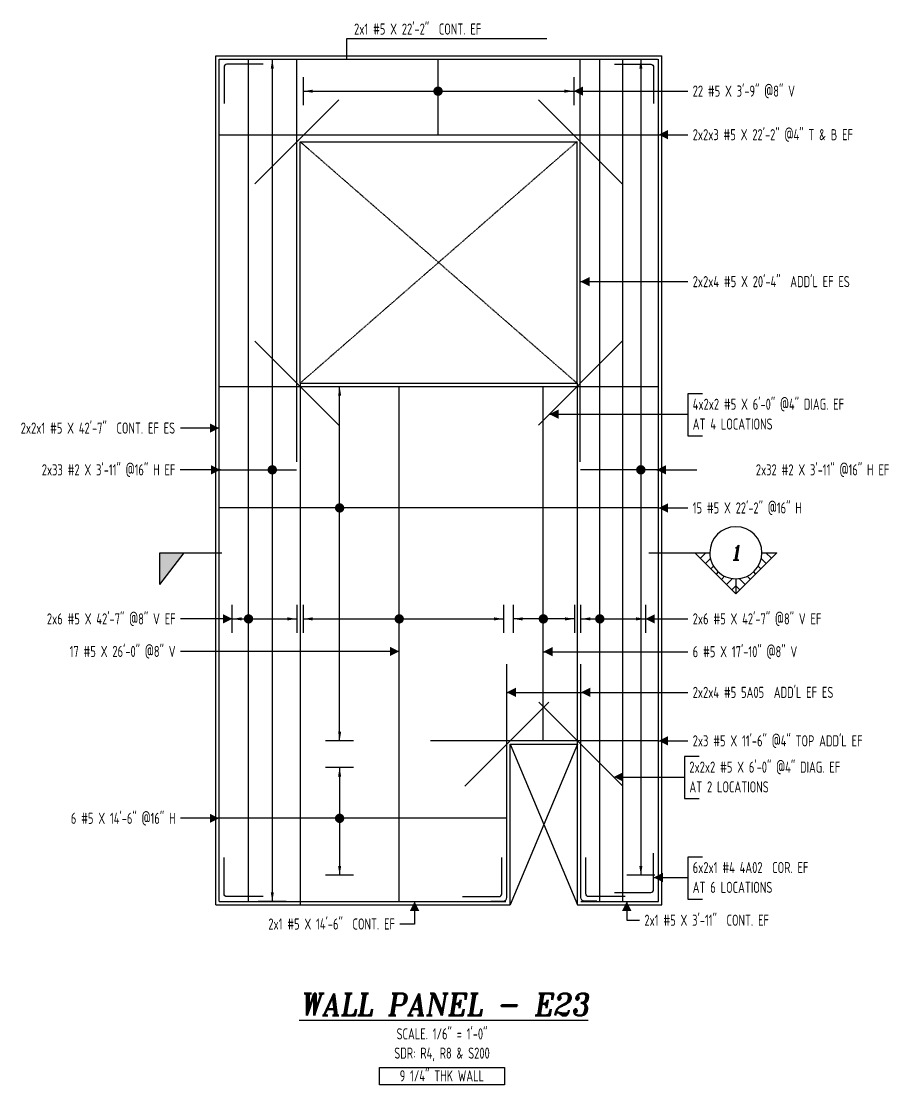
# Model space of a CAD drawing. Header units: inches. Extents: x -10781 to 50822, y -3854 to 38989.
# Drawn here: x -233 to 294, y -3055 to -2410 of the extents above; entities that cross this region are included whole.
import ezdxf
from ezdxf.enums import TextEntityAlignment as Align

# ---------------------------------------------------------------- set-up
doc = ezdxf.new("R2010")
doc.units = ezdxf.units.IN
doc.header["$LTSCALE"] = 0.025
doc.header["$MEASUREMENT"] = 0
doc.linetypes.add('HIDDEN', pattern=[6, 3, -3])
doc.layers.get('0').update_dxf_attribs({"linetype": 'CONTINUOUS'})
for name, color, linetype in [('0-25TEXT', 7, 'CONTINUOUS'), ('0-35', 3, 'CONTINUOUS'), ('0-35TEXT', 3, 'CONTINUOUS'), ('0-50', 10, 'CONTINUOUS'), ('3', 3, 'CONTINUOUS'), ('BAR-LBL', 2, 'CONTINUOUS'), ('Hatch', 253, 'CONTINUOUS'), ('hidden', 7, 'HIDDEN'), ('RANGELAY', 7, 'CONTINUOUS'), ('REBARS', 4, 'CONTINUOUS')]:
    doc.layers.add(name, color=color, linetype=linetype)
doc.styles.add('AR', font='ARCHQUIK.shx', dxfattribs={"width": 0.8})
doc.styles.add('ROMANT', font='romant')

# ---------------------------------------------------------------- blocks, each defined once
blk = doc.blocks.new('*U1320', base_point=(153.95, -2705.04))
at = {"layer": 'REBARS', "color": 0}
blk.add_lwpolyline([(153.95, -2705.36), (-112.68, -2705.36)], dxfattribs=at)
blk = doc.blocks.new('rendmark')
at = {"color": 4}
blk.add_line((0, -3), (0, 3), dxfattribs=at)
blk = doc.blocks.new('rarrow')
at = {"color": 7}
blk.add_solid([(2, -0.33), (2, 0.33), (0, 0)], dxfattribs=at)
blk = doc.blocks.new('*U1321', base_point=(-39.57, -2846.67))
at = {"layer": 'RANGELAY'}
blk.add_line((-39.57, -2846.67), (-39.57, -2631.67), dxfattribs=at)
at = {"layer": 'RANGELAY', "xscale": 2.834645669291339, "yscale": 2.834645669291339}
for name, p, rotation in [('rendmark', (-39.57, -2631.67), 269.9999969444543), ('rarrow', (-39.57, -2631.67), 269.9999969444543), ('rarrow', (-39.57, -2846.67), 90.00000001492326), ('rendmark', (-39.57, -2846.67), 90.00000001492326)]:
    blk.add_blockref(name, p, dxfattribs=dict(at, rotation=rotation))
blk = doc.blocks.new('VPM5F90F')
at = {"const_width": 1}
blk.add_lwpolyline([(-0.5, 0, 1), (0.5, 0, 1)], format="xyb", close=True, dxfattribs=at)
blk = doc.blocks.new('*U1318', base_point=(61.82, -2893.35))
at = {"layer": 'REBARS', "color": 0}
blk.add_lwpolyline([(61.82, -2893.66), (-112.68, -2893.66)], dxfattribs=at)
blk = doc.blocks.new('*U1319', base_point=(-39.57, -2862.67))
at = {"layer": 'RANGELAY'}
blk.add_line((-39.57, -2862.67), (-39.57, -2928.17), dxfattribs=at)
at = {"layer": 'RANGELAY', "xscale": 2.834645669291339, "yscale": 2.834645669291339}
for name, p, rotation in [('rendmark', (-39.57, -2862.67), 269.9999999999999), ('rarrow', (-39.57, -2862.67), 269.9999999999999), ('rarrow', (-39.57, -2928.17), 89.999996929531), ('rendmark', (-39.57, -2928.17), 89.999996929531)]:
    blk.add_blockref(name, p, dxfattribs=dict(at, rotation=rotation))
blk = doc.blocks.new('VPM5F997')
at = {"const_width": 1}
blk.add_lwpolyline([(-0.5, 0, 1), (0.5, 0, 1)], format="xyb", close=True, dxfattribs=at)
blk = doc.blocks.new('*U1316', base_point=(118.58, -2944.17))
at = {"layer": 'REBARS', "color": 0}
blk.add_lwpolyline([(118.27, -2944.17), (118.27, -2433.17)], dxfattribs=at)
blk = doc.blocks.new('*U966', base_point=(106.81, -2772.66))
at = {"layer": 'RANGELAY'}
blk.add_line((106.81, -2772.66), (145.95, -2772.66), dxfattribs=at)
at = {"layer": 'RANGELAY', "xscale": 2.834645669291339, "yscale": 2.834645669291339}
for name in ['rendmark', 'rarrow']:
    blk.add_blockref(name, (106.81, -2772.66), dxfattribs=at)
at = {"layer": 'RANGELAY', "xscale": 2.834645669291339, "yscale": 2.834645669291339, "rotation": 179.999996929531}
for name in ['rendmark', 'rarrow']:
    blk.add_blockref(name, (145.95, -2772.66), dxfattribs=at)
blk = doc.blocks.new('VPM5FAA50')
at = {"const_width": 1}
blk.add_lwpolyline([(-0.5, 0, 1), (0.5, 0, 1)], format="xyb", close=True, dxfattribs=at)
blk = doc.blocks.new('*U1310', base_point=(-94.53, -2944.17))
at = {"layer": 'REBARS', "color": 0}
blk.add_lwpolyline([(-94.84, -2944.17), (-94.84, -2433.17)], dxfattribs=at)
blk = doc.blocks.new('*U967', base_point=(-104.68, -2772.66))
at = {"layer": 'RANGELAY'}
blk.add_line((-104.68, -2772.66), (-65.55, -2772.66), dxfattribs=at)
at = {"layer": 'RANGELAY', "xscale": 2.834645669291339, "yscale": 2.834645669291339}
for name in ['rendmark', 'rarrow']:
    blk.add_blockref(name, (-104.68, -2772.66), dxfattribs=at)
at = {"layer": 'RANGELAY', "xscale": 2.834645669291339, "yscale": 2.834645669291339, "rotation": 179.999996929531}
for name in ['rendmark', 'rarrow']:
    blk.add_blockref(name, (-65.55, -2772.66), dxfattribs=at)
blk = doc.blocks.new('VPM5FAE30')
at = {"const_width": 1}
blk.add_lwpolyline([(-0.5, 0, 1), (0.5, 0, 1)], format="xyb", close=True, dxfattribs=at)
blk = doc.blocks.new('*U968', base_point=(84.32, -2846.39))
at = {"layer": 'REBARS', "color": 0}
blk.add_lwpolyline([(84.01, -2846.39), (84.01, -2631.68)], dxfattribs=at)
blk = doc.blocks.new('*U969', base_point=(102.82, -2772.66))
at = {"layer": 'RANGELAY'}
blk.add_line((102.82, -2772.66), (65.82, -2772.66), dxfattribs=at)
at = {"layer": 'RANGELAY', "xscale": 2.834645669291339, "yscale": 2.834645669291339}
for name, p, rotation in [('rendmark', (65.82, -2772.66), 359.999996929531), ('rendmark', (102.82, -2772.66), 180), ('rarrow', (65.82, -2772.66), 359.999996929531), ('rarrow', (102.82, -2772.66), 180)]:
    blk.add_blockref(name, p, dxfattribs=dict(at, rotation=rotation))
blk = doc.blocks.new('VPM5FC5F')
at = {"const_width": 1}
blk.add_lwpolyline([(-0.5, 0, 1), (0.5, 0, 1)], format="xyb", close=True, dxfattribs=at)
blk = doc.blocks.new('leadrblk')
blk.add_lwpolyline([(0, 0, 0, 1, 0), (1, 0, 1, 1, 0)], format="xyseb")
blk = doc.blocks.new('*U970', base_point=(-3.09, -2944.17))
at = {"layer": 'REBARS', "color": 0}
blk.add_lwpolyline([(-3.41, -2944.17), (-3.41, -2632.17)], dxfattribs=at)
blk = doc.blocks.new('*U971', base_point=(-61.55, -2772.66))
at = {"layer": 'RANGELAY'}
blk.add_line((-61.55, -2772.66), (59.82, -2772.66), dxfattribs=at)
at = {"layer": 'RANGELAY', "xscale": 2.834645669291339, "yscale": 2.834645669291339}
for name in ['rendmark', 'rarrow']:
    blk.add_blockref(name, (-61.55, -2772.66), dxfattribs=at)
at = {"layer": 'RANGELAY', "xscale": 2.834645669291339, "yscale": 2.834645669291339, "rotation": 179.999996929531}
for name in ['rendmark', 'rarrow']:
    blk.add_blockref(name, (59.82, -2772.66), dxfattribs=at)
blk = doc.blocks.new('VPM5FCFC')
at = {"const_width": 1}
blk.add_lwpolyline([(-0.5, 0, 1), (0.5, 0, 1)], format="xyb", close=True, dxfattribs=at)
blk = doc.blocks.new('*U972', base_point=(36.59, -2874.34))
at = {"layer": 'REBARS', "color": 0}
blk.add_lwpolyline([(36.36, -2874.12), (87.28, -2823.21)], dxfattribs=at)
blk = doc.blocks.new('*U973', base_point=(132.06, -2874.34))
at = {"layer": 'REBARS', "color": 0}
blk.add_lwpolyline([(132.28, -2874.12), (81.36, -2823.21)], dxfattribs=at)
blk = doc.blocks.new('*U974', base_point=(106.51, -2944.17))
at = {"layer": 'REBARS', "color": 0}
blk.add_lwpolyline([(116.51, -2943.85), (109.01, -2943.85, -0.414214), (106.82, -2941.67), (106.82, -2800.17)], format="xyb", dxfattribs=at)
blk = doc.blocks.new('*U975', base_point=(62.13, -2944.17))
at = {"layer": 'REBARS', "color": 0}
blk.add_lwpolyline([(52.13, -2943.85), (59.63, -2943.85, 0.414214), (61.82, -2941.67), (61.82, -2800.17)], format="xyb", dxfattribs=at)
blk = doc.blocks.new('*U976', base_point=(153.95, -2846.35))
at = {"layer": 'REBARS', "color": 0}
blk.add_lwpolyline([(153.95, -2846.67), (15.51, -2846.67)], dxfattribs=at)
blk = doc.blocks.new('*U977', base_point=(-90.79, -2508.84))
at = {"layer": 'REBARS', "color": 0}
blk.add_lwpolyline([(-91.01, -2508.62), (-40.1, -2457.71)], dxfattribs=at)
blk = doc.blocks.new('*U978', base_point=(131.68, -2508.84))
at = {"layer": 'REBARS', "color": 0}
blk.add_lwpolyline([(131.9, -2508.62), (80.99, -2457.71)], dxfattribs=at)
blk = doc.blocks.new('*U1305', base_point=(132, -2944.17))
at = {"layer": 'REBARS', "color": 0}
blk.add_lwpolyline([(132.31, -2944.17), (132.31, -2433.17)], dxfattribs=at)
blk = doc.blocks.new('*U979', base_point=(-90.79, -2603.99))
at = {"layer": 'REBARS', "color": 0}
blk.add_lwpolyline([(-91.01, -2604.21), (-40.1, -2655.12)], dxfattribs=at)
blk = doc.blocks.new('*U980', base_point=(131.68, -2603.99))
at = {"layer": 'REBARS', "color": 0}
blk.add_lwpolyline([(131.9, -2604.21), (80.99, -2655.12)], dxfattribs=at)
blk = doc.blocks.new('*U981', base_point=(-112.68, -2479.21))
at = {"layer": 'REBARS', "color": 0}
blk.add_lwpolyline([(-112.68, -2478.9), (153.32, -2478.9)], dxfattribs=at)
blk = doc.blocks.new('*U982', base_point=(-112.68, -2631.37))
at = {"layer": 'REBARS', "color": 0}
blk.add_lwpolyline([(-112.68, -2631.68), (153.32, -2631.68)], dxfattribs=at)
blk = doc.blocks.new('*U983', base_point=(-65.24, -2677.42))
at = {"layer": 'REBARS', "color": 0}
blk.add_lwpolyline([(-65.55, -2677.42), (-65.55, -2433.42)], dxfattribs=at)
blk = doc.blocks.new('*U984', base_point=(106.13, -2677.42))
at = {"layer": 'REBARS', "color": 0}
blk.add_lwpolyline([(106.45, -2677.42), (106.45, -2433.42)], dxfattribs=at)
blk = doc.blocks.new('*U985', base_point=(20.45, -2478.9))
at = {"layer": 'REBARS', "color": 0}
blk.add_lwpolyline([(20.13, -2478.9), (20.13, -2433.17)], dxfattribs=at)
blk = doc.blocks.new('*U986', base_point=(-61.55, -2452.52))
at = {"layer": 'RANGELAY'}
blk.add_line((-61.55, -2452.52), (102.45, -2452.52), dxfattribs=at)
at = {"layer": 'RANGELAY', "xscale": 2.834645669291339, "yscale": 2.834645669291339}
for name, p, rotation in [('rendmark', (-61.55, -2452.52), 3.744245535761938e-08), ('rendmark', (102.45, -2452.52), 179.9999969669734), ('rarrow', (-61.55, -2452.52), 3.744245535761938e-08), ('rarrow', (102.45, -2452.52), 179.9999969669734)]:
    blk.add_blockref(name, p, dxfattribs=dict(at, rotation=rotation))
blk = doc.blocks.new('VPM60A68')
at = {"const_width": 1}
blk.add_lwpolyline([(-0.5, 0, 1), (0.5, 0, 1)], format="xyb", close=True, dxfattribs=at)
blk = doc.blocks.new('*U987', base_point=(-112.68, -2433.48))
at = {"layer": 'REBARS', "color": 0}
blk.add_lwpolyline([(-112.68, -2433.17), (153.32, -2433.17)], dxfattribs=at)
blk = doc.blocks.new('*U988', base_point=(-112.37, -2944.17))
at = {"layer": 'REBARS', "color": 0}
blk.add_lwpolyline([(-112.68, -2944.17), (-112.68, -2433.17)], dxfattribs=at)
blk = doc.blocks.new('*U989', base_point=(154.26, -2944.17))
at = {"layer": 'REBARS', "color": 0}
blk.add_lwpolyline([(153.95, -2944.17), (153.95, -2433.17)], dxfattribs=at)
blk = doc.blocks.new('*U990', base_point=(-112.68, -2944.48))
at = {"layer": 'REBARS', "color": 0}
blk.add_lwpolyline([(-112.68, -2944.17), (61.32, -2944.17)], dxfattribs=at)
blk = doc.blocks.new('*U1322', base_point=(106.82, -2944.48))
at = {"layer": 'REBARS', "color": 0}
blk.add_lwpolyline([(106.82, -2944.17), (153.82, -2944.17)], dxfattribs=at)
blk = doc.blocks.new('*U991', base_point=(-109.93, -2941.42))
at = {"layer": 'REBARS', "color": 0}
blk.add_lwpolyline([(-85.93, -2941.17), (-107.93, -2941.17, -0.414213), (-109.68, -2939.42), (-109.68, -2917.42)], format="xyb", dxfattribs=at)
blk = doc.blocks.new('*U992', base_point=(59.07, -2941.42))
at = {"layer": 'REBARS', "color": 0}
blk.add_lwpolyline([(35.07, -2941.17), (57.07, -2941.17, 0.414213), (58.82, -2939.42), (58.82, -2917.42)], format="xyb", dxfattribs=at)
blk = doc.blocks.new('*U993', base_point=(-109.93, -2435.92))
at = {"layer": 'REBARS', "color": 0}
blk.add_lwpolyline([(-85.93, -2436.17), (-107.93, -2436.17, 0.414214), (-109.68, -2437.92), (-109.68, -2459.92)], format="xyb", dxfattribs=at)
blk = doc.blocks.new('*U994', base_point=(151.2, -2435.92))
at = {"layer": 'REBARS', "color": 0}
blk.add_lwpolyline([(127.2, -2436.17), (149.2, -2436.17, -0.414214), (150.95, -2437.92), (150.95, -2459.92)], format="xyb", dxfattribs=at)
blk = doc.blocks.new('*U995', base_point=(109.57, -2941.42))
at = {"layer": 'REBARS', "color": 0}
blk.add_lwpolyline([(133.57, -2941.17), (111.57, -2941.17, -0.414213), (109.82, -2939.42), (109.82, -2917.42)], format="xyb", dxfattribs=at)
blk = doc.blocks.new('*U1317', base_point=(151.2, -2938.81))
at = {"layer": 'REBARS', "color": 0}
blk.add_lwpolyline([(127.2, -2938.56), (149.2, -2938.56, 0.414213), (150.95, -2936.81), (150.95, -2914.81)], format="xyb", dxfattribs=at)
blk = doc.blocks.new('SECTARO')
at = {"linetype": 'Continuous'}
blk.add_line((33.32, 16.99), (20.13, 0), dxfattribs=at)
for p, q in [((33.32, 16.99), (33.32, 0)), ((33.32, 0), (0, 0))]:
    blk.add_line(p, q)
for points in [[(33.32, 0), (33.32, 16.99), (33.32, 0), (20.13, 0)], [(33.32, 16.99), (20.13, 0), (33.32, 0), (33.32, 16.99)]]:
    blk.add_solid(points, dxfattribs=at)
blk = doc.blocks.new('*X3')
at = {"color": 0, "linetype": 'Continuous'}
for p, q in [((-1.108, 0.2784), (-1.0748, 0.3117)), ((-1.081, 0.2171), (-1.0306, 0.2675)), ((-1.0127, 0.1969), (-0.9864, 0.2233)), ((-0.9601, 0.1612), (-0.9422, 0.1791)), ((-0.9204, 0.1125), (-0.898, 0.1349)), ((-0.895, 0.0495), (-0.8538, 0.0907)), ((-0.8561, 0), (-0.8096, 0.0465)), ((-0.7677, 0), (-0.7654, 0.0023))]:
    blk.add_line(p, q, dxfattribs=at)
blk = doc.blocks.new('*X2')
at = {"color": 0, "linetype": 'Continuous'}
for p, q in [((-1.108, 0.2784), (-1.0748, 0.3117)), ((-0.9601, 0.1612), (-0.9422, 0.1791)), ((-0.8561, 0), (-0.8096, 0.0465))]:
    blk.add_line(p, q, dxfattribs=at)
blk = doc.blocks.new('SECTNU')
at = {"linetype": 'Continuous'}
blk.add_line((-24.74, 0), (-32.81, 0), dxfattribs=at)
blk.add_line((0, 0), (-24.74, 0))
at = {"layer": '3'}
for p, q in [((-68.89, 0), (-46.81, 22.07)), ((-60.81, 0), (-68.89, 0))]:
    blk.add_line(p, q, dxfattribs=at)
at = {"layer": '3', "linetype": 'Continuous'}
blk.add_line((-46.81, 14), (-46.81, 22.07), dxfattribs=at)
at = {"layer": '3'}
for points in [[(-46.81, 22.07), (-24.74, 0), (-32.81, 0, 1)], [(-32.81, 0, 0.414214), (-46.81, 14)]]:
    blk.add_lwpolyline(points, format="xyb", dxfattribs=at)
for start, end in [(90, 180), (180, 0)]:
    blk.add_arc((-46.81, 0), 14, start, end, dxfattribs=at)
at = {"linetype": 'Continuous', "xscale": -64, "yscale": 64, "zscale": 64, "rotation": 359.9999999999999}
blk.add_blockref('*X3', (-117.73, 0), dxfattribs=at)
at = {"linetype": 'Continuous', "xscale": 64, "yscale": 64, "zscale": 64}
for name in ['*X3', '*X2']:
    blk.add_blockref(name, (24.1, 0), dxfattribs=at)
at = {"linetype": 'Continuous', "style": 'ROMANT', "oblique": 9, "width": 0.9}
blk.add_attdef('NO', text='', height=8, dxfattribs=at).set_placement((-46.81, 0), align=Align.MIDDLE)
blk = doc.blocks.new('*U1311', base_point=(-112.68, -2682.35))
at = {"layer": 'REBARS', "color": 0}
blk.add_lwpolyline([(-112.68, -2682.23), (-65.68, -2682.23)], dxfattribs=at)
blk = doc.blocks.new('*U1306', base_point=(-80.41, -2433.17))
at = {"layer": 'RANGELAY'}
blk.add_line((-80.41, -2433.17), (-80.41, -2944.17), dxfattribs=at)
at = {"layer": 'RANGELAY', "xscale": 2.834645669291339, "yscale": 2.834645669291339}
for name, p, rotation in [('rendmark', (-80.41, -2433.17), 269.9999999999999), ('rarrow', (-80.41, -2433.17), 269.9999999999999), ('rarrow', (-80.41, -2944.17), 89.999996929531), ('rendmark', (-80.41, -2944.17), 89.999996929531)]:
    blk.add_blockref(name, p, dxfattribs=dict(at, rotation=rotation))
blk = doc.blocks.new('VPMA3D26')
at = {"const_width": 1}
blk.add_lwpolyline([(-0.5, 0, 1), (0.5, 0, 1)], format="xyb", close=True, dxfattribs=at)
blk = doc.blocks.new('*U1324', base_point=(153.57, -2682.35))
at = {"layer": 'REBARS', "color": 0}
blk.add_lwpolyline([(153.57, -2682.23), (106.57, -2682.23)], dxfattribs=at)
blk = doc.blocks.new('*U1323', base_point=(143.17, -2433.17))
at = {"layer": 'RANGELAY'}
blk.add_line((143.17, -2433.17), (143.17, -2928.17), dxfattribs=at)
at = {"layer": 'RANGELAY', "xscale": 2.834645669291339, "yscale": 2.834645669291339}
for name, p, rotation in [('rendmark', (143.17, -2433.17), 269.9999999999999), ('rarrow', (143.17, -2433.17), 269.9999999999999), ('rarrow', (143.17, -2928.17), 89.999996929531), ('rendmark', (143.17, -2928.17), 89.999996929531)]:
    blk.add_blockref(name, p, dxfattribs=dict(at, rotation=rotation))
blk = doc.blocks.new('VPMA3D681')
at = {"const_width": 1}
blk.add_lwpolyline([(-0.5, 0, 1), (0.5, 0, 1)], format="xyb", close=True, dxfattribs=at)

msp = doc.modelspace()

# ---------------------------------------------------------------- linework, layer by layer
at = {"layer": '0-25TEXT'}
for points in [[(-35.11097, -2433.16519), (-35.11097, -2420.60901), (86.12845, -2420.60901)], [(102.44577, -2452.45746), (171.63328, -2452.45746)], [(153.94593, -2478.90033), (171.63328, -2478.90033)], [(106.44578, -2568.04292), (171.63328, -2568.04292)], [(180.63233, -2636.07409), (171.63328, -2636.07409), (171.63328, -2661.57142), (180.63233, -2661.57142)], [(87.6632, -2648.4478), (171.63328, -2648.4478)], [(-112.67919, -2656.90244), (-136.08768, -2656.90244)], [(-111.89645, -2682.22989), (-136.22651, -2682.22989)], [(152.788, -2682.22989), (177.11805, -2682.22989)], [(153.94585, -2705.35675), (171.62672, -2705.35675)], [(-104.67923, -2772.66253), (-136.08768, -2772.66776)], [(145.95241, -2772.66348), (171.63328, -2772.66348)], [(-3.40551, -2792.40265), (-136.08768, -2792.40265)], [(84.00829, -2792.56471), (171.63328, -2792.56471)], [(61.8208, -2817.24073), (171.63328, -2817.24073)], [(153.94581, -2846.66519), (171.63328, -2846.66519)], [(178.60846, -2856.23071), (169.6094, -2856.23071), (169.6094, -2881.72804), (178.60846, -2881.72804)], [(128.46019, -2868.60442), (169.6094, -2868.60442)], [(-112.67921, -2893.66078), (-136.08768, -2893.66078)], [(180.63233, -2917.16267), (171.63328, -2917.16267), (171.63328, -2942.65999), (180.63233, -2942.65999)], [(150.94578, -2929.53636), (171.63328, -2929.53637)], [(5.89219, -2944.16519), (5.89219, -2957.77492), (-3.03162, -2957.77492)], [(134.63265, -2944.16519), (134.63265, -2955.48717), (142.33526, -2955.48717)]]:
    msp.add_lwpolyline(points, dxfattribs=at)
at = {"layer": '0-35'}
for p, q in [((-114.67923, -2946.16519), (-114.67923, -2431.16519)), ((-114.67923, -2431.16519), (155.94577, -2431.16519)), ((155.94577, -2946.16519), (155.94577, -2431.16519)), ((-63.55423, -2483.16519), (104.44577, -2483.16519)), ((-63.55423, -2629.66519), (-63.55423, -2483.16519)), ((104.44577, -2629.66519), (104.44577, -2483.16519)), ((-63.55423, -2629.66519), (104.44577, -2629.66519)), ((63.82077, -2946.16519), (63.82077, -2848.66519)), ((63.82077, -2848.66519), (104.82077, -2848.66519)), ((104.82077, -2946.16519), (104.82077, -2848.66519)), ((-114.67923, -2946.16519), (63.82077, -2946.16519)), ((104.82077, -2946.16519), (155.94577, -2946.16519))]:
    msp.add_line(p, q, dxfattribs=at)
at = {"layer": '0-50'}
for points in [[(63.82077, -2848.66519), (104.82077, -2946.16519)], [(104.82077, -2848.66519), (63.82077, -2946.16519)]]:
    msp.add_lwpolyline(points, dxfattribs=at)
msp.add_lwpolyline([(-15.40785, -3044.92457), (60.479, -3044.92457), (60.479, -3055.28093), (-15.40785, -3055.28093)], close=True, dxfattribs=at)
at = {"layer": 'Hatch'}
for p, q in [((-63.55423, -2629.66519), (-63.55423, -2946.16519)), ((104.44577, -2629.66519), (104.44577, -2946.16519))]:
    msp.add_line(p, q, dxfattribs=at)
at = {"layer": 'hidden'}
for points in [[(104.44577, -2483.16519), (-63.55423, -2629.66519)], [(104.44577, -2629.66519), (-63.55423, -2483.16519)]]:
    msp.add_lwpolyline(points, dxfattribs=at)

# ---------------------------------------------------------------- block references
ref = msp.add_blockref('SECTNU', (147.9626, -2732.52854), dxfattribs=dict(xscale=1.129181470141702, yscale=1.129181470141702, zscale=1.129181470141702, rotation=180))
ref.add_attrib('NO', '1', dxfattribs={"linetype": 'Continuous', "height": 9.03345, "style": 'ROMANT', "oblique": 9, "width": 0.9}).set_placement((200.82263, -2732.52856), align=Align.MIDDLE)
at = {"xscale": 1.129181470141702, "yscale": 1.129181470141702, "zscale": 1.129181470141702, "rotation": 180}
msp.add_blockref('SECTARO', (-111.09853, -2732.52854), dxfattribs=at)
at = {"layer": '0-25TEXT'}
for name, p, xscale, yscale, rotation in [('VPM60A68', (20.13328, -2452.5153), 2.834645669291339, 2.834645669291339, 3.744241563947311e-08), ('leadrblk', (-112.67919, -2656.90244), 5.623937007874017, 2.250708661417324, 180.000003070469), ('leadrblk', (-111.89645, -2682.22989), 5.623937007874017, 2.250708661417324, 180.000003070469), ('VPMA3D26', (-80.41389, -2682.2299), 2.834645669291339, 2.834645669291339, 269.9999999999999), ('VPMA3D681', (143.17447, -2682.2299), -2.834645669291339, 2.834645669291339, 90.00000000000007), ('leadrblk', (152.788, -2682.22989), -5.623937007874017, 2.250708661417324, 179.999996929531), ('VPM5F90F', (-39.56729, -2705.35678), 2.834645669291339, 2.834645669291339, 90.00000001492327), ('leadrblk', (-104.67923, -2772.66253), 5.623937007874017, 2.250708661417324, 180.000003070469), ('VPM5FC5F', (84.0083, -2772.66348), 2.834645669291339, 2.834645669291339, 180), ('leadrblk', (-3.40551, -2792.40265), 5.623937007874017, 2.250708661417324, 180.000003070469), ('leadrblk', (-112.67921, -2893.66078), 5.623937007874017, 2.250708661417324, 180.000003070469), ('VPM5F997', (-39.56729, -2893.66074), 2.834645669291339, 2.834645669291339, 269.9999999999999), ('leadrblk', (5.89219, -2944.16519), 5.623937007874017, 2.250708661417324, 270.0000046057035), ('leadrblk', (134.63265, -2944.16519), 5.623937007874017, 2.250708661417324, 270.0000046057035)]:
    msp.add_blockref(name, p, dxfattribs=dict(at, xscale=xscale, yscale=yscale, rotation=rotation))
for name, p, xscale, yscale in [('leadrblk', (102.44577, -2452.45746), 5.623937007874017, 2.250708661417324), ('leadrblk', (153.94593, -2478.90033), 5.623937007874017, 2.250708661417324), ('leadrblk', (106.44578, -2568.04292), 5.623937007874017, 2.250708661417324), ('leadrblk', (87.6632, -2648.4478), 5.623937007874017, 2.250708661417324), ('leadrblk', (153.94585, -2705.35675), 5.623937007874017, 2.250708661417324), ('VPM5FAE30', (-94.83818, -2772.66348), 2.834645669291339, 2.834645669291339), ('VPM5FCFC', (-3.40553, -2772.66348), 2.834645669291339, 2.834645669291339), ('VPM5FAA50', (118.27232, -2772.66348), 2.834645669291339, 2.834645669291339), ('leadrblk', (145.95241, -2772.66348), 5.623937007874017, 2.250708661417324), ('leadrblk', (84.00829, -2792.56471), 5.623937007874017, 2.250708661417324), ('leadrblk', (61.8208, -2817.24073), 5.623937007874017, 2.250708661417324), ('leadrblk', (106.82076, -2817.24072), 5.623937007874017, 2.250708661417324), ('leadrblk', (153.94581, -2846.66519), 5.623937007874017, 2.250708661417324), ('leadrblk', (126.69894, -2868.54335), 5.623937007874017, 2.250708661417324), ('leadrblk', (150.94578, -2929.53636), 5.623937007874017, 2.250708661417324)]:
    msp.add_blockref(name, p, dxfattribs=dict(at, xscale=xscale, yscale=yscale))
at = {"layer": 'RANGELAY'}
for name, p in [('*U1306', (-80.41389, -2433.16519)), ('*U1323', (143.17447, -2433.16519)), ('*U986', (-61.55423, -2452.5153)), ('*U1321', (-39.56729, -2846.66519)), ('*U967', (-104.67923, -2772.65825)), ('*U971', (-61.55423, -2772.66348)), ('*U969', (102.82077, -2772.66348)), ('*U966', (106.81291, -2772.66348)), ('*U1319', (-39.56729, -2862.66519))]:
    msp.add_blockref(name, p, dxfattribs=at)
at = {"layer": 'REBARS', "color": 4}
for name, p in [('*U988', (-112.36673, -2944.16519)), ('*U987', (-112.67922, -2433.47769)), ('*U993', (-109.92923, -2435.91519)), ('*U1310', (-94.52571, -2944.16519)), ('*U983', (-65.24176, -2677.41519)), ('*U985', (20.44577, -2478.90033)), ('*U984', (106.13331, -2677.41519)), ('*U1316', (118.58479, -2944.16519)), ('*U994', (151.19577, -2435.91519)), ('*U1305', (132.00041, -2944.16519)), ('*U989', (154.25827, -2944.16519)), ('*U977', (-90.7891, -2508.842)), ('*U978', (131.68065, -2508.842)), ('*U981', (-112.67907, -2479.21283)), ('*U979', (-90.7891, -2603.98838)), ('*U980', (131.68065, -2603.98838)), ('*U982', (-112.67912, -2631.36756)), ('*U970', (-3.09306, -2944.16519)), ('*U968', (84.32077, -2846.38774)), ('*U1311', (-112.67923, -2682.35489)), ('*U1324', (153.57077, -2682.35489)), ('*U1320', (153.94585, -2705.04425)), ('*U975', (62.13325, -2944.16519)), ('*U974', (106.5083, -2944.16519)), ('*U972', (36.5859, -2874.342)), ('*U973', (132.05565, -2874.342)), ('*U976', (153.94581, -2846.35269)), ('*U1318', (61.82077, -2893.34822)), ('*U1317', (151.19577, -2938.80935)), ('*U991', (-109.92923, -2941.41519)), ('*U992', (59.07077, -2941.41519)), ('*U995', (109.57077, -2941.41519)), ('*U990', (-112.67922, -2944.47769)), ('*U1322', (106.82078, -2944.47769))]:
    msp.add_blockref(name, p, dxfattribs=at)

# ---------------------------------------------------------------- texts
at = {"color": 7, "linetype": 'Continuous', "style": 'ROMANT', "oblique": 9, "width": 0.95}
msp.add_text('%%UWALL PANEL - E23', height=13.5, dxfattribs=at).set_placement((23.90745, -3013.35266), align=Align.CENTER)
at = {"layer": '0-35TEXT', "style": 'AR', "width": 0.8}
for s, p in [('AT 4 LOCATIONS', (174.63296, -2657.82181)), ('AT 2 LOCATIONS', (172.60909, -2877.97843)), ('AT 6 LOCATIONS', (174.63296, -2938.91038))]:
    msp.add_text(s, height=6.7498312, dxfattribs=at).set_placement(p)
for s, p in [('SCALE. 1/6" = 1\'-0"', (22.53558, -3027.79955)), ('SDR: R4, R8 & S200', (22.53558, -3039.46775)), ('9 1/4" THK WALL', (22.45866, -3053.25577))]:
    msp.add_text(s, height=6.7498312, dxfattribs=at).set_placement(p, align=Align.CENTER)
at = {"layer": 'BAR-LBL', "style": 'AR', "width": 0.8}
for s, p in [('2x1 #5 X 22\'-2"  CONT. EF', (-30.79773, -2418.19664)), ('22 #5 X 3\'-9" @8" V', (174.63296, -2455.8321)), ('2x2x3 #5 X 22\'-2" @4" T & B EF', (174.63296, -2482.27498)), ('2x2x4 #5 X 20\'-4"  ADD\'L EF ES', (174.63296, -2571.41756)), ('4x2x2 #5 X 6\'-0" @4" DIAG. EF', (174.63296, -2645.82307)), ('15 #5 X 22\'-2" @16" H', (174.63296, -2708.7314)), ('2x6 #5 X 42\'-7" @8" V EF', (174.63296, -2776.03813)), ('6 #5 X 17\'-10" @8" V', (174.63296, -2795.93936)), ("2x2x4 #5 5A05  ADD'L EF ES", (174.63296, -2820.61538)), ('2x3 #5 X 11\'-6" @4" TOP ADD\'L EF', (174.63296, -2850.03984)), ('2x2x2 #5 X 6\'-0" @4" DIAG. EF', (172.60909, -2865.97969)), ('6x2x1 #4 4A02  COR. EF', (174.63296, -2926.91164)), ('2x1 #5 X 3\'-11"  CONT. EF', (145.33494, -2958.86181))]:
    msp.add_text(s, height=6.7492913, dxfattribs=at).set_placement(p)
for s, p in [('2x2x1 #5 X 42\'-7"  CONT. EF ES', (-139.37673, -2660.27708)), ('2x33 #2 X 3\'-11" @16" H EF', (-139.22619, -2685.60453)), ('2x32 #2 X 3\'-11" @16" H EF', (293.87821, -2685.60453)), ('2x6 #5 X 42\'-7" @8" V EF', (-139.08737, -2776.0424)), ('17 #5 X 26\'-0" @8" V', (-139.08737, -2795.7773)), ('6 #5 X 14\'-6" @16" H', (-139.08737, -2897.03542)), ('2x1 #5 X 14\'-6"  CONT. EF', (-6.03131, -2961.14956))]:
    msp.add_text(s, height=6.7492913, dxfattribs=at).set_placement(p, align=Align.RIGHT)

doc.saveas('drawing.dxf')
